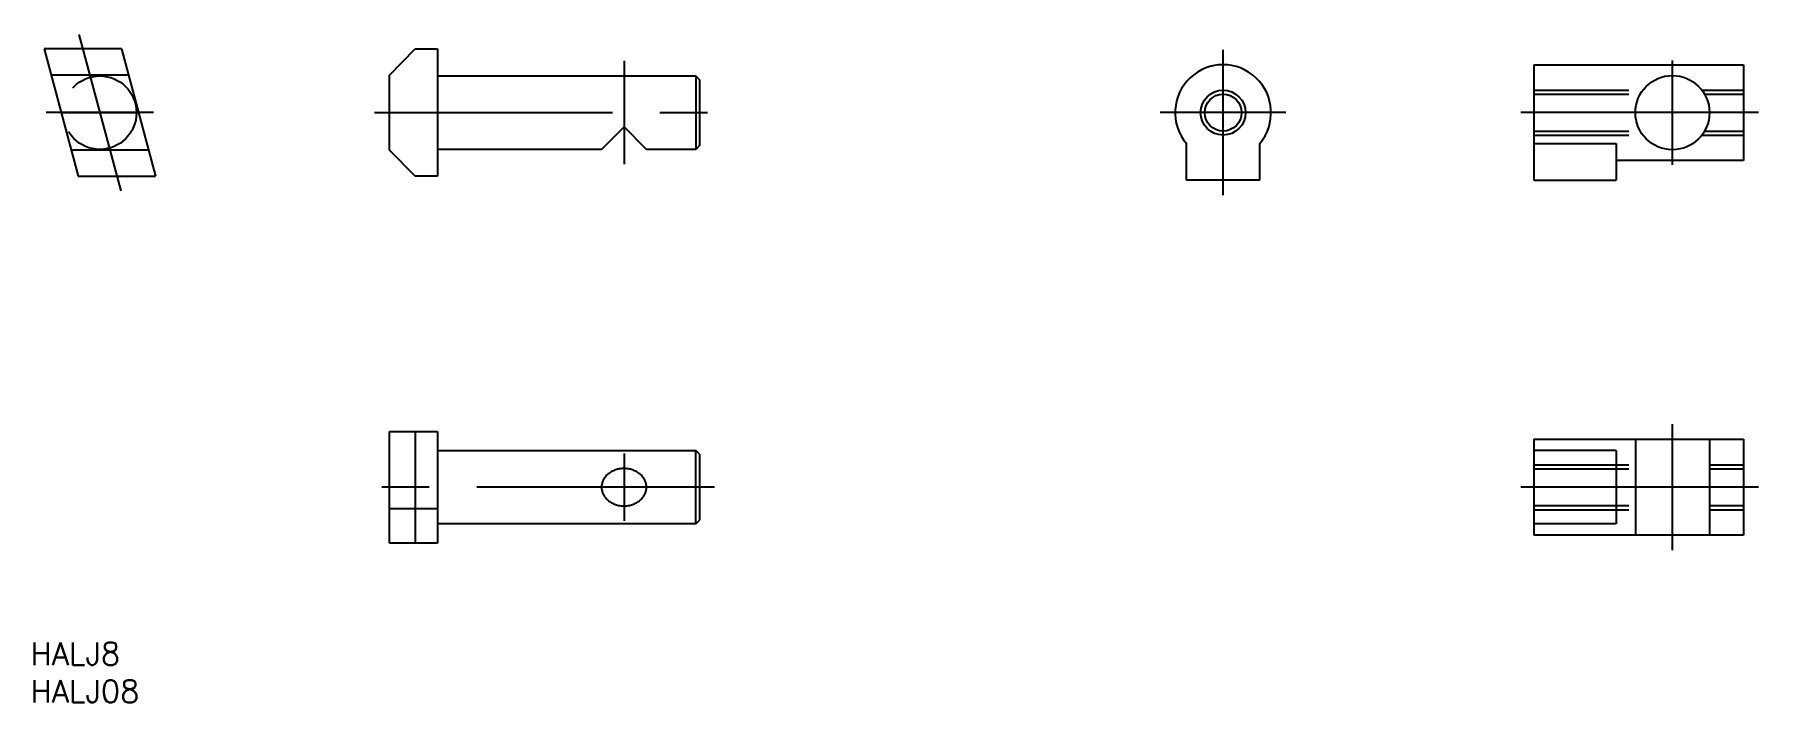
# Model space of a CAD drawing. Extents: x -9 to 221, y -79 to 10.
import ezdxf

# ---------------------------------------------------------------- set-up
doc = ezdxf.new("R2010")
doc.units = 0
doc.linetypes.add('CENTER', pattern=[50.8, 31.75, -6.35, 6.35, -6.35])
doc.linetypes.add('DASHED', pattern=[19.05, 12.7, -6.35])
doc.layers.get('0').update_dxf_attribs({"linetype": 'CONTINUOUS'})
doc.layers.add('CENTER', color=1, linetype='CENTER')
doc.styles.get("Standard").update_dxf_attribs({"font": 'txt.shx', "height": 3, "bigfont": 'bigfont.shx'})

msp = doc.modelspace()

# ---------------------------------------------------------------- linework, layer by layer
at = {"color": 7, "linetype": 'CONTINUOUS'}
for p, q in [((2.9, 8.5), (-7.45, 8.5)), ((-7.45, 8.5), (-2.9, -8.5)), ((2.9, 8.5), (7.45, -8.5)), ((38.7, 5), (42.1, 8.5)), ((42.1, 8.5), (45.1, 8.5)), ((45.1, 8.5), (45.1, -8.5)), ((3.84, 5), (-6.52, 5)), ((38.7, -5), (38.7, 5)), ((45.1, 4.9), (79.6, 4.9)), ((79.6, 4.9), (79.6, -4.9)), ((79.6, 4.9), (80.1, 4.4)), ((191.5, 6.4), (219.5, 6.4)), ((191.5, 6.4), (191.5, -9)), ((219.5, 6.4), (219.5, -6.4)), ((80.1, 4.4), (80.1, -4.4)), ((70, -1.9), (67, -4.9)), ((73, -4.9), (70, -1.9)), ((80.1, -4.4), (79.6, -4.9)), ((145.1, -9), (145.1, -4.12)), ((154.9, -9), (154.9, -4.12)), ((191.5, -4.12), (202.5, -4.12)), ((202.5, -4.12), (202.5, -9)), ((6.52, -5), (-3.84, -5)), ((42.1, -8.5), (38.7, -5)), ((67, -4.9), (45.1, -4.9)), ((79.6, -4.9), (73, -4.9)), ((219.5, -6.4), (202.5, -6.4)), ((-2.9, -8.5), (7.45, -8.5)), ((45.1, -8.5), (42.1, -8.5)), ((154.9, -9), (145.1, -9)), ((191.5, -9), (202.5, -9)), ((38.7, -57.45), (38.7, -42.55)), ((38.7, -42.55), (45.1, -42.55)), ((42.1, -42.55), (42.1, -57.45)), ((45.1, -42.55), (45.1, -57.45)), ((191.5, -43.6), (219.5, -43.6)), ((191.5, -43.6), (191.5, -56.4)), ((219.5, -43.6), (219.5, -56.4)), ((45.1, -45.1), (79.6, -45.1)), ((80.1, -45.6), (79.6, -45.1)), ((79.6, -54.9), (79.6, -45.1)), ((80.1, -45.6), (80.1, -54.4)), ((202.5, -45.1), (191.5, -45.1)), ((202.5, -45.1), (202.5, -54.9)), ((45.1, -52.9), (38.7, -52.9)), ((79.6, -54.9), (45.1, -54.9)), ((79.6, -54.9), (80.1, -54.4)), ((202.5, -54.9), (191.5, -54.9)), ((45.1, -57.45), (38.7, -57.45)), ((219.5, -56.4), (191.5, -56.4))]:
    msp.add_line(p, q, dxfattribs=at)
at = {"color": 3, "linetype": 'DASHED'}
for p, q in [((191.5, 3), (206.06, 3)), ((191.5, 2.46), (205.7, 2.46)), ((213.94, 3), (219.5, 3)), ((214.3, 2.46), (219.5, 2.46)), ((191.5, -2.46), (205.7, -2.46)), ((191.5, -3), (206.06, -3)), ((213.94, -3), (219.5, -3)), ((214.3, -2.46), (219.5, -2.46)), ((205.05, -43.6), (205.05, -56.4)), ((214.95, -43.6), (214.95, -56.4)), ((191.5, -47), (205.05, -47)), ((191.5, -47.54), (205.05, -47.54)), ((214.95, -47), (219.5, -47)), ((214.95, -47.54), (219.5, -47.54)), ((191.5, -52.46), (205.05, -52.46)), ((214.95, -52.46), (219.5, -52.46)), ((191.5, -53), (205.05, -53)), ((214.95, -53), (219.5, -53))]:
    msp.add_line(p, q, dxfattribs=at)
at = {"color": 7, "linetype": 'CONTINUOUS'}
msp.add_polyline3d([(73, -50, 0), (73, -49.88, 0), (72.99, -49.75, 0), (72.97, -49.63, 0), (72.94, -49.51, 0), (72.91, -49.39, 0), (72.87, -49.27, 0), (72.82, -49.16, 0), (72.77, -49.04, 0), (72.71, -48.93, 0), (72.65, -48.82, 0), (72.57, -48.71, 0), (72.49, -48.61, 0), (72.41, -48.51, 0), (72.32, -48.41, 0), (72.22, -48.32, 0), (72.12, -48.23, 0), (72.01, -48.15, 0), (71.9, -48.07, 0), (71.79, -47.99, 0), (71.67, -47.92, 0), (71.54, -47.86, 0), (71.41, -47.8, 0), (71.28, -47.74, 0), (71.15, -47.69, 0), (71.01, -47.65, 0), (70.87, -47.61, 0), (70.73, -47.57, 0), (70.59, -47.55, 0), (70.44, -47.53, 0), (70.29, -47.51, 0), (70.15, -47.5, 0), (70, -47.5, 0), (69.85, -47.5, 0), (69.71, -47.51, 0), (69.56, -47.53, 0), (69.41, -47.55, 0), (69.27, -47.57, 0), (69.13, -47.61, 0), (68.99, -47.65, 0), (68.85, -47.69, 0), (68.72, -47.74, 0), (68.59, -47.8, 0), (68.46, -47.86, 0), (68.33, -47.92, 0), (68.21, -47.99, 0), (68.1, -48.07, 0), (67.99, -48.15, 0), (67.88, -48.23, 0), (67.78, -48.32, 0), (67.68, -48.41, 0), (67.59, -48.51, 0), (67.51, -48.61, 0), (67.43, -48.71, 0), (67.35, -48.82, 0), (67.29, -48.93, 0), (67.23, -49.04, 0), (67.18, -49.16, 0), (67.13, -49.27, 0), (67.09, -49.39, 0), (67.06, -49.51, 0), (67.03, -49.63, 0), (67.01, -49.75, 0), (67, -49.88, 0), (67, -50, 0), (67, -50.12, 0), (67.01, -50.25, 0), (67.03, -50.37, 0), (67.06, -50.49, 0), (67.09, -50.61, 0), (67.13, -50.73, 0), (67.18, -50.84, 0), (67.23, -50.96, 0), (67.29, -51.07, 0), (67.35, -51.18, 0), (67.43, -51.29, 0), (67.51, -51.39, 0), (67.59, -51.49, 0), (67.68, -51.59, 0), (67.78, -51.68, 0), (67.88, -51.77, 0), (67.99, -51.85, 0), (68.1, -51.93, 0), (68.21, -52.01, 0), (68.33, -52.08, 0), (68.46, -52.14, 0), (68.59, -52.2, 0), (68.72, -52.26, 0), (68.85, -52.31, 0), (68.99, -52.35, 0), (69.13, -52.39, 0), (69.27, -52.43, 0), (69.41, -52.45, 0), (69.56, -52.47, 0), (69.71, -52.49, 0), (69.85, -52.5, 0), (70, -52.5, 0), (70.15, -52.5, 0), (70.29, -52.49, 0), (70.44, -52.47, 0), (70.59, -52.45, 0), (70.73, -52.43, 0), (70.87, -52.39, 0), (71.01, -52.35, 0), (71.15, -52.31, 0), (71.28, -52.26, 0), (71.41, -52.2, 0), (71.54, -52.14, 0), (71.67, -52.08, 0), (71.79, -52.01, 0), (71.9, -51.93, 0), (72.01, -51.85, 0), (72.12, -51.77, 0), (72.22, -51.68, 0), (72.32, -51.59, 0), (72.41, -51.49, 0), (72.49, -51.39, 0), (72.57, -51.29, 0), (72.65, -51.18, 0), (72.71, -51.07, 0), (72.77, -50.96, 0), (72.82, -50.84, 0), (72.87, -50.73, 0), (72.91, -50.61, 0), (72.94, -50.49, 0), (72.97, -50.37, 0), (72.99, -50.25, 0), (73, -50.12, 0), (73, -50, 0)], dxfattribs=at)
at = {"color": 3, "linetype": 'DASHED'}
msp.add_circle((0, 0), 4.9, dxfattribs=at)
at = {"color": 7, "linetype": 'CONTINUOUS'}
for centre, radius in [((210, 0), 4.95), ((150, 0), 2.46)]:
    msp.add_circle(centre, radius, dxfattribs=at)
at = {"color": 3, "linetype": 'CONTINUOUS'}
msp.add_circle((150, 0), 3, dxfattribs=at)
at = {"color": 7, "linetype": 'CONTINUOUS'}
msp.add_arc((150, 0), 6.4, 319.9626, 220.0374, dxfattribs=at)
at = {"layer": 'CENTER', "color": 1, "linetype": 'CENTER'}
for p, q in [((-2.8, 10.43), (2.8, -10.43)), ((150, -11), (150, 8.4)), ((210, -6.95), (210, 6.95)), ((70, 6.9), (70, -6.9)), ((7.18, 0), (-7.18, 0)), ((-5.07, 0), (5.07, 0)), ((-5.07, 0), (5.07, 0)), ((36.7, 0), (82.1, 0)), ((158.4, 0), (141.6, 0)), ((221.5, 0), (189.5, 0)), ((210, -58.4), (210, -41.6)), ((70, -45.5), (70, -54.5)), ((82.1, -50), (36.7, -50)), ((221.5, -50), (189.5, -50)), ((219.5, -50), (191.5, -50))]:
    msp.add_line(p, q, dxfattribs=at)

# ---------------------------------------------------------------- texts
at = {"color": 7, "linetype": 'CONTINUOUS'}
for s, p in [('HALJ8', (-9.24, -73.74)), ('HALJ08', (-9.24, -78.74))]:
    msp.add_text(s, height=3, dxfattribs=at).set_placement(p)

doc.saveas('drawing.dxf')
